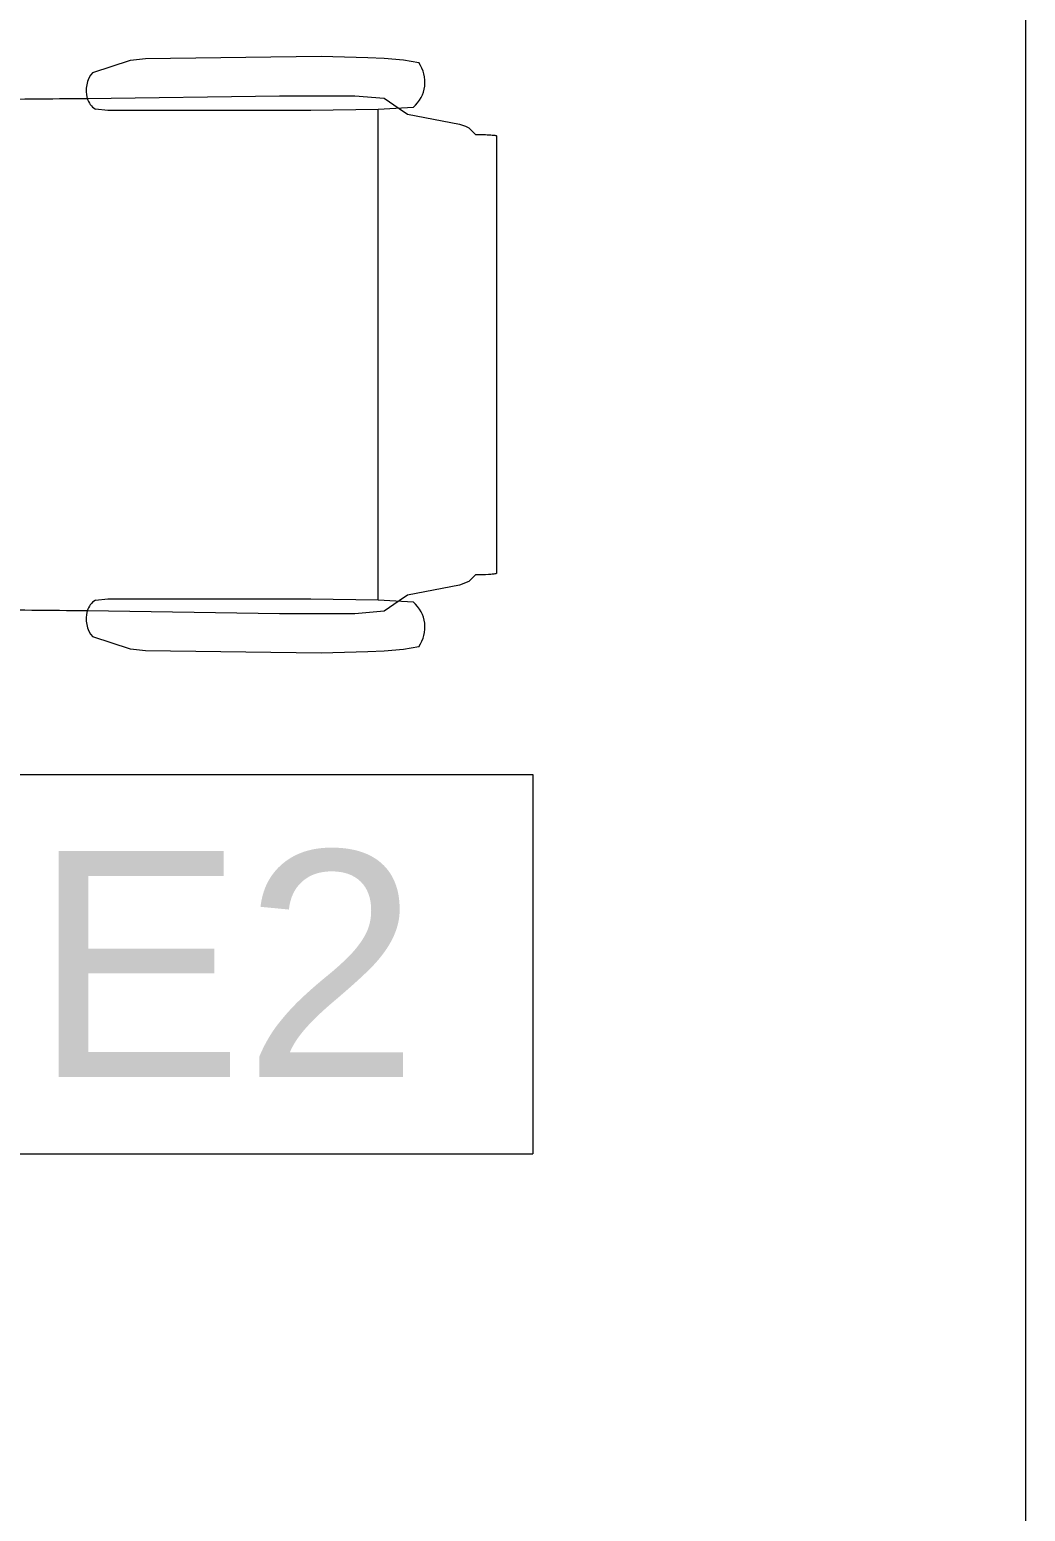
# Model space of a CAD drawing. Header units: inches. Extents: x 0 to 1865, y 0 to 1094.
# Drawn here: x 696.9 to 736.6, y 551.2 to 610.2 of the extents above; entities that cross this region are included whole.
import ezdxf

# ---------------------------------------------------------------- set-up
doc = ezdxf.new("R2010")
doc.units = ezdxf.units.IN
doc.header["$MEASUREMENT"] = 0
for name, color, linetype, lineweight in [('A-ANNO-KEYN', 231, 'Continuous', 9), ('I-FURN', 30, 'Continuous', 9), ('I-WALL', 2, 'Continuous', 13)]:
    doc.layers.add(name, color=color, linetype=linetype, lineweight=lineweight)
doc.styles.add('Arial', font='arial.ttf', dxfattribs={"height": 9})

# ---------------------------------------------------------------- blocks, each defined once
blk = doc.blocks.new('F - CONF TABLE _4 RECTANGULAR-12 CHAIRS_ - F - CONF TABLE _4 RECTANGULAR-12 CHAIRS_-7360135-Level 05 POWER _ SIGNAL')
at = {"layer": 'I-FURN'}
for p, q in [((-57.69, -41.582), (-57.201, -40.075)), ((-56.278, -47.516), (-56.171, -39.855)), ((-35.761, -39.855), (-35.654, -47.516)), ((-34.731, -40.075), (-34.241, -41.582)), ((-55.737, -40.185), (-55.685, -40.682)), ((-55.685, -40.682), (-55.685, -48.766)), ((-36.247, -40.682), (-36.194, -40.185)), ((-36.247, -48.766), (-36.247, -40.682)), ((-57.753, -42.175), (-57.69, -41.582)), ((-34.241, -41.582), (-34.179, -42.175)), ((-57.848, -49.174), (-57.753, -42.175)), ((-34.179, -42.175), (-34.084, -49.174)), ((-56.278, -50.516), (-56.278, -47.516)), ((-35.654, -47.516), (-35.654, -50.516)), ((-55.685, -48.766), (-55.726, -51.45)), ((-36.205, -51.45), (-36.247, -48.766)), ((-57.801, -51.034), (-57.848, -49.174)), ((-34.084, -49.174), (-34.131, -51.034)), ((-56.175, -51.685), (-56.278, -50.516)), ((-35.654, -50.516), (-35.756, -51.685)), ((-57.767, -51.68), (-57.801, -51.034)), ((-34.131, -51.034), (-34.165, -51.68)), ((-57.699, -52.45), (-57.767, -51.68)), ((-55.773, -52.277), (-56.175, -51.685)), ((-55.726, -51.45), (-55.794, -52.614)), ((-55.726, -51.45), (-36.205, -51.45)), ((-36.138, -52.614), (-36.205, -51.45)), ((-35.756, -51.685), (-36.159, -52.278)), ((-34.165, -51.68), (-34.232, -52.45)), ((-57.592, -53.059), (-57.699, -52.45)), ((-55.544, -52.614), (-55.773, -52.277)), ((-36.159, -52.278), (-36.388, -52.614)), ((-34.232, -52.45), (-34.339, -53.059)), ((-55.794, -52.614), (-55.812, -52.841)), ((-55.143, -54.681), (-55.544, -52.614)), ((-36.388, -52.614), (-36.789, -54.681)), ((-36.119, -52.841), (-36.138, -52.614)), ((-54.991, -55.058), (-55.143, -54.681)), ((-36.789, -54.681), (-36.866, -54.918)), ((-54.736, -55.321), (-54.991, -55.058)), ((-36.94, -55.058), (-37.196, -55.321)), ((-36.866, -54.918), (-36.94, -55.058)), ((-37.251, -56.163), (-54.68, -56.163))]:
    blk.add_line(p, q, dxfattribs=at)
for centre, radius, start, end in [((-56.48, -40.927), 1.116, 73.91086, 130.25696), ((-56.397, -40.602), 0.781, 32.32181, 73.15335), ((-35.535, -40.602), 0.781, 106.84665, 147.67819), ((-35.452, -40.927), 1.116, 49.74304, 106.08914), ((-56.82, -51.994), 1.316, 234.06502, 319.93498), ((-35.112, -51.994), 1.316, 220.06502, 305.93498)]:
    blk.add_arc(centre, radius, start, end, dxfattribs=at)
for points in [[(-56.171, -39.855), (-56.162, -39.124), (-56.146, -37.656), (-56.136, -36.178), (-56.132, -35.436)], [(-35.799, -35.436), (-35.795, -36.178), (-35.785, -37.656), (-35.77, -39.124), (-35.761, -39.855)]]:
    blk.add_open_spline(points, degree=3, dxfattribs=at)
for points, knots in [([(-54.68, -56.163), (-54.684, -56.157), (-54.69, -56.14), (-54.698, -56.093), (-54.709, -56.004), (-54.726, -55.785), (-54.734, -55.512), (-54.736, -55.321)], [-1, -1, -1, -1, -0.888889, -0.777778, -0.666667, -0.444444, 0, 0, 0, 0]), ([(-37.196, -55.321), (-37.196, -55.369), (-37.198, -55.509), (-37.203, -55.687), (-37.211, -55.84), (-37.217, -55.942), (-37.225, -56.027), (-37.233, -56.093), (-37.242, -56.14), (-37.248, -56.157), (-37.251, -56.163)], [-1, -1, -1, -1, -0.888889, -0.666667, -0.555556, -0.444444, -0.333333, -0.222222, -0.111111, 0, 0, 0, 0])]:
    blk.add_open_spline(points, degree=3, knots=knots, dxfattribs=at)
blk = doc.blocks.new('Keynote Tag - Keynote Number - Boxed-135510-Level 05 POWER _ SIGNAL')
at = {"layer": 'A-ANNO-KEYN'}
for p, q in [((-0.125, -0.07924), (-0.125, 0.07812)), ((-0.125, 0.07812), (0.125, 0.07812)), ((0.125, 0.07812), (0.125, -0.07924)), ((-0.125, -0.07924), (0.125, -0.07924))]:
    blk.add_line(p, q, dxfattribs=at)

msp = doc.modelspace()

# ---------------------------------------------------------------- linework, layer by layer
at = {"layer": 'I-WALL'}
msp.add_line((736.609, 748), (736.609, 511.875), dxfattribs=at)

# ---------------------------------------------------------------- block references
at = {"layer": 'A-ANNO-KEYN', "xscale": 95.99999999999994, "yscale": 95.99999999999994, "zscale": 95.99999999999994}
msp.add_blockref('Keynote Tag - Keynote Number - Boxed-135510-Level 05 POWER _ SIGNAL', (704.986, 572.997), dxfattribs=at)
at = {"layer": 'I-FURN', "rotation": 89.99999999999982}
msp.add_blockref('F - CONF TABLE _4 RECTANGULAR-12 CHAIRS_ - F - CONF TABLE _4 RECTANGULAR-12 CHAIRS_-7360135-Level 05 POWER _ SIGNAL', (659.385, 643.176), dxfattribs=at)

# ---------------------------------------------------------------- texts
at = {"layer": 'A-ANNO-KEYN', "insert": (697.078, 577.449), "char_height": 9, "width": 18.786, "attachment_point": 1, "style": 'Arial'}
msp.add_mtext('E2', dxfattribs=at)

doc.saveas('drawing.dxf')
